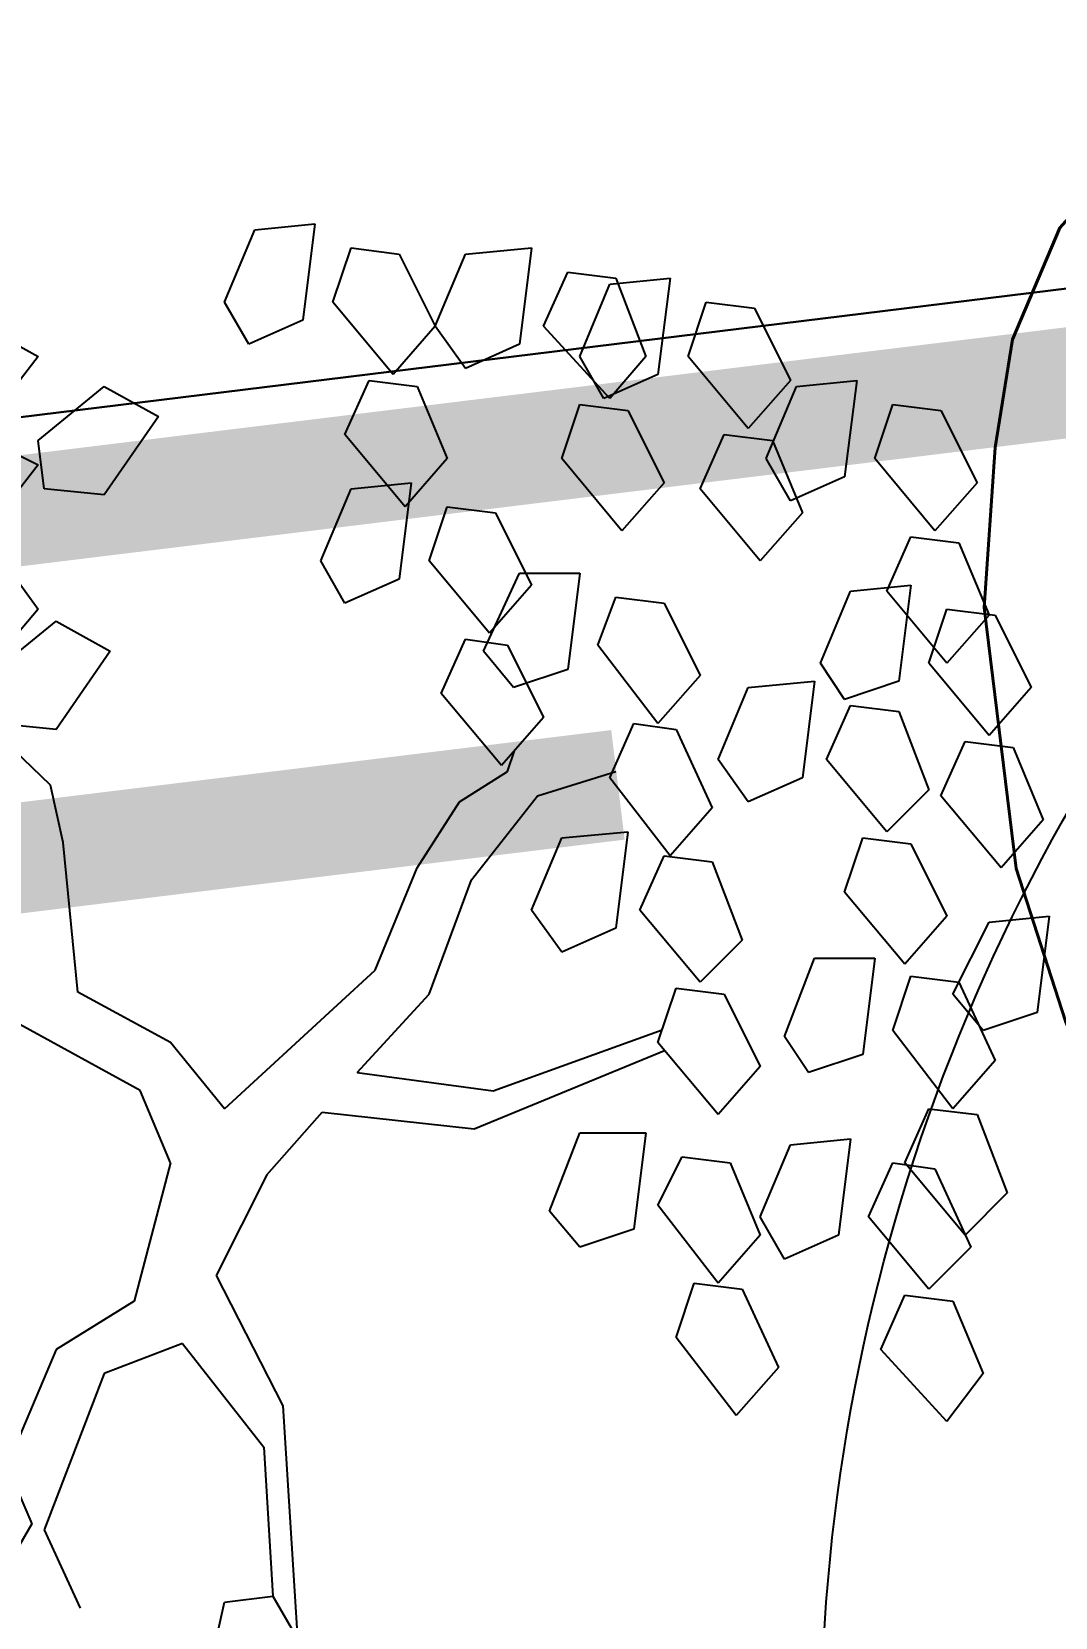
# Model space of a CAD drawing. Extents: x -809667 to 586099, y 3084146 to 3634412.
# Drawn here: x 381232.625 to 381234.248, y 3086096.311 to 3086098.825 of the extents above; entities that cross this region are included whole.
import ezdxf

# ---------------------------------------------------------------- set-up
doc = ezdxf.new("R2010")
doc.units = 0
doc.header["$LTSCALE"] = 0.5
for name, color, linetype in [('DIM-照明', 3, 'CONTINUOUS'), ('WIRE-照明', 1, 'CONTINUOUS'), ('WIRE-通讯', 4, 'CONTINUOUS'), ('乔木', 84, 'CONTINUOUS'), ('文字', 7, 'CONTINUOUS')]:
    doc.layers.add(name, color=color, linetype=linetype)
doc.styles.add('_TEL_DIM', font='SIMPLEX', dxfattribs={"width": 0.8, "height": 3.5, "bigfont": 'HZTXT'})

# ---------------------------------------------------------------- blocks, each defined once
blk = doc.blocks.new('幌伞枫')
at = {"layer": '乔木', "color": 0}
for p, q in [((-9.5, 965.9), (27.2, 1054)), ((27.2, 1054), (100.6, 1061.3)), ((100.6, 1061.3), (85.9, 943.9)), ((122.6, 965.9), (144.7, 1032)), ((144.7, 1032), (203.4, 1024.6)), ((284.1, 1024.6), (364.9, 1032)), ((364.9, 1032), (350.2, 914.5)), ((203.4, 1024.6), (247.4, 936.5)), ((247.4, 936.5), (284.1, 1024.6)), ((379.5, 936.5), (408.9, 1002.6)), ((408.9, 1002.6), (467.6, 995.3)), ((423.6, 899.8), (460.3, 987.9)), ((460.3, 987.9), (533.7, 995.3)), ((467.6, 995.3), (504.3, 899.8)), ((533.7, 995.3), (519, 877.8)), ((19.9, 914.5), (-9.5, 965.9)), ((196, 877.8), (122.6, 965.9)), ((555.7, 899.8), (577.7, 965.9)), ((577.7, 965.9), (636.5, 958.6)), ((636.5, 958.6), (680.5, 870.5)), ((-303.1, 936.5), (-237, 899.8)), ((85.9, 943.9), (19.9, 914.5)), ((247.4, 936.5), (196, 877.8)), ((284.1, 885.2), (247.4, 936.5)), ((460.3, 848.5), (379.5, 936.5)), ((350.2, 914.5), (284.1, 885.2)), ((-237, 899.8), (-310.4, 804.4)), ((453, 848.5), (423.6, 899.8)), ((504.3, 899.8), (460.3, 848.5)), ((629.1, 811.8), (555.7, 899.8)), ((137.3, 804.4), (166.7, 870.5)), ((166.7, 870.5), (225.4, 863.1)), ((519, 877.8), (453, 848.5)), ((680.5, 870.5), (629.1, 811.8)), ((687.8, 863.1), (761.3, 870.5)), ((761.3, 870.5), (746.6, 753)), ((-237, 797.1), (-156.3, 863.1)), ((-156.3, 863.1), (-90.2, 826.4)), ((225.4, 863.1), (262.1, 775.1)), ((651.1, 775.1), (687.8, 863.1)), ((401.6, 775.1), (423.6, 841.1)), ((423.6, 841.1), (482.3, 833.8)), ((482.3, 833.8), (526.4, 745.7)), ((783.3, 775.1), (805.3, 841.1)), ((805.3, 841.1), (864, 833.8)), ((864, 833.8), (908.1, 745.7)), ((-90.2, 826.4), (-156.3, 731)), ((-310.4, 804.4), (-237, 767.7)), ((-229.7, 738.4), (-237, 797.1)), ((210.7, 716.3), (137.3, 804.4)), ((570.4, 738.4), (599.8, 804.4)), ((599.8, 804.4), (658.5, 797.1)), ((658.5, 797.1), (695.2, 709)), ((262.1, 775.1), (210.7, 716.3)), ((475, 687), (401.6, 775.1)), ((680.5, 723.7), (651.1, 775.1)), ((856.7, 687), (783.3, 775.1)), ((-237, 767.7), (-310.4, 672.3)), ((-156.3, 731), (-229.7, 738.4)), ((108, 650.3), (144.7, 738.4)), ((144.7, 738.4), (218.1, 745.7)), ((218.1, 745.7), (203.4, 628.2)), ((526.4, 745.7), (475, 687)), ((643.8, 650.3), (570.4, 738.4)), ((746.6, 753), (680.5, 723.7)), ((908.1, 745.7), (856.7, 687)), ((240.1, 650.3), (262.1, 716.3)), ((262.1, 716.3), (320.8, 709)), ((320.8, 709), (364.9, 620.9)), ((695.2, 709), (643.8, 650.3)), ((798, 613.6), (827.3, 679.6)), ((827.3, 679.6), (886, 672.3)), ((886, 672.3), (922.7, 584.2)), ((-273.7, 642.9), (-237, 591.5)), ((137.3, 598.9), (108, 650.3)), ((313.5, 562.2), (240.1, 650.3)), ((203.4, 628.2), (137.3, 598.9)), ((306.1, 540.2), (350.2, 635.6)), ((364.9, 620.9), (313.5, 562.2)), ((350.2, 635.6), (423.6, 635.6)), ((423.6, 635.6), (408.9, 518.1)), ((753.9, 613.6), (827.3, 620.9)), ((827.3, 620.9), (812.6, 503.5)), ((445.6, 547.5), (467.6, 606.2)), ((467.6, 606.2), (526.4, 598.9)), ((717.2, 525.5), (753.9, 613.6)), ((871.4, 525.5), (798, 613.6)), ((-237, 591.5), (-273.7, 547.5)), ((526.4, 598.9), (570.4, 510.8)), ((849.3, 525.5), (871.4, 591.5)), ((871.4, 591.5), (930.1, 584.2)), ((922.7, 584.2), (871.4, 525.5)), ((930.1, 584.2), (974.1, 496.1)), ((-295.8, 510.8), (-215, 576.9)), ((-215, 576.9), (-149, 540.2)), ((254.8, 488.8), (284.1, 554.8)), ((284.1, 554.8), (335.5, 547.5)), ((335.5, 547.5), (379.5, 459.4)), ((519, 452.1), (445.6, 547.5)), ((-149, 540.2), (-215, 444.7)), ((342.8, 496.1), (306.1, 540.2)), ((746.6, 481.4), (717.2, 525.5)), ((922.7, 437.4), (849.3, 525.5)), ((408.9, 518.1), (342.8, 496.1)), ((570.4, 510.8), (519, 452.1)), ((629.1, 496.1), (709.9, 503.5)), ((709.9, 503.5), (695.2, 386)), ((812.6, 503.5), (746.6, 481.4)), ((328.2, 400.7), (254.8, 488.8)), ((592.4, 408), (629.1, 496.1)), ((974.1, 496.1), (922.7, 437.4)), ((724.5, 408), (753.9, 474.1)), ((753.9, 474.1), (812.6, 466.8)), ((812.6, 466.8), (849.3, 371.3)), ((-221.9, 376.9), (-310.5, 462.2)), ((-215, 444.7), (-288.4, 452.1)), ((379.5, 459.4), (328.2, 400.7)), ((460.3, 386), (489.7, 452.1)), ((489.7, 452.1), (541, 444.7)), ((541, 444.7), (585.1, 349.3)), ((864, 364), (893.4, 430.1)), ((893.4, 430.1), (952.1, 422.7)), ((335.5, 393.4), (344, 418.8)), ((629.1, 356.7), (592.4, 408)), ((798, 320), (724.5, 408)), ((952.1, 422.7), (988.8, 334.6)), ((276.8, 356.7), (335.5, 393.4)), ((372.2, 364), (467.6, 393.4)), ((-206.4, 307), (-221.9, 376.9)), ((533.7, 290.6), (460.3, 386)), ((695.2, 386), (629.1, 356.7)), ((849.3, 371.3), (798, 320)), ((225.4, 275.9), (276.8, 356.7)), ((291.5, 261.2), (372.2, 364)), ((585.1, 349.3), (533.7, 290.6)), ((937.4, 275.9), (864, 364)), ((988.8, 334.6), (937.4, 275.9)), ((364.9, 224.5), (401.6, 312.6)), ((401.6, 312.6), (482.3, 320)), ((482.3, 320), (467.6, 202.5)), ((746.6, 246.5), (768.6, 312.6)), ((768.6, 312.6), (827.3, 305.3)), ((-188.4, 124.2), (-206.4, 307)), ((497, 224.5), (526.4, 290.6)), ((526.4, 290.6), (585.1, 283.3)), ((827.3, 305.3), (871.4, 217.2)), ((174, 151.1), (225.4, 275.9)), ((585.1, 283.3), (621.8, 187.8)), ((240.1, 121.8), (291.5, 261.2)), ((820, 158.5), (746.6, 246.5)), ((401.6, 173.1), (364.9, 224.5)), ((570.4, 136.4), (497, 224.5)), ((871.4, 217.2), (820, 158.5)), ((922.7, 209.8), (996.1, 217.2)), ((996.1, 217.2), (981.5, 99.7)), ((467.6, 202.5), (401.6, 173.1)), ((878.7, 121.8), (922.7, 209.8)), ((621.8, 187.8), (570.4, 136.4)), ((673.2, 70.4), (709.9, 165.8)), ((709.9, 165.8), (783.3, 165.8)), ((783.3, 165.8), (768.6, 48.4)), ((-9.5, -17.7), (174, 151.1)), ((805.3, 77.7), (827.3, 143.8)), ((827.3, 143.8), (886, 136.4)), ((886, 136.4), (930.1, 41)), ((-75.6, 63), (-188.4, 124.2)), ((152, 26.3), (240.1, 121.8)), ((519, 63), (541, 129.1)), ((541, 129.1), (599.8, 121.8)), ((599.8, 121.8), (643.8, 33.7)), ((915.4, 77.7), (878.7, 121.8)), ((981.5, 99.7), (915.4, 77.7)), ((-112.3, 4.3), (-259.1, 85.1)), ((318.1, 4.2), (524.2, 78.5)), ((878.7, -17.7), (805.3, 77.7)), ((-9.5, -17.7), (-75.6, 63)), ((592.4, -25), (519, 63)), ((702.5, 26.3), (673.2, 70.4)), ((294.8, -42.4), (527, 53.4)), ((768.6, 48.4), (702.5, 26.3)), ((930.1, 41), (878.7, -17.7)), ((152, 26.3), (318.1, 4.2)), ((643.8, 33.7), (592.4, -25)), ((-75.6, -83.8), (-112.3, 4.3)), ((-9.5, -17.7), (-9.5, -17.7)), ((-9.5, -17.7), (-9.5, -17.7)), ((-9.5, -17.7), (-9.5, -17.7)), ((-9.5, -17.7), (-9.5, -17.7)), ((-9.5, -17.7), (-9.5, -17.7)), ((-9.5, -17.7), (-9.5, -17.7)), ((-9.5, -17.7), (-9.5, -17.7)), ((-9.5, -17.7), (-9.5, -17.7)), ((-9.5, -17.7), (-9.5, -17.7)), ((-9.5, -17.7), (-9.5, -17.7)), ((-9.5, -17.7), (-9.5, -17.7)), ((-9.5, -17.7), (-9.5, -17.7)), ((-9.5, -17.7), (-9.5, -17.7)), ((-9.5, -17.7), (-9.5, -17.7)), ((-9.5, -17.7), (-9.5, -17.7)), ((-9.5, -17.7), (-9.5, -17.7)), ((-9.5, -17.7), (-9.5, -17.7)), ((-9.5, -17.7), (-9.5, -17.7)), ((-9.5, -17.7), (-9.5, -17.7)), ((-9.5, -17.7), (-9.5, -17.7)), ((-9.5, -17.7), (-9.5, -17.7)), ((-9.5, -17.7), (-9.5, -17.7)), ((-9.5, -17.7), (-9.5, -17.7)), ((-9.5, -17.7), (-9.5, -17.7)), ((-9.5, -17.7), (-9.5, -17.7)), ((-9.5, -17.7), (-9.5, -17.7)), ((-9.5, -17.7), (-9.5, -17.7)), ((-9.5, -17.7), (-9.5, -17.7)), ((-9.5, -17.7), (-9.5, -17.7)), ((-9.5, -17.7), (-9.5, -17.7)), ((-9.5, -17.7), (-9.5, -17.7)), ((-9.5, -17.7), (-9.5, -17.7)), ((-9.5, -17.7), (-9.5, -17.7)), ((-9.5, -17.7), (-9.5, -17.7)), ((-9.5, -17.7), (-9.5, -17.7)), ((-9.5, -17.7), (-9.5, -17.7)), ((-9.5, -17.7), (-9.5, -17.7)), ((-9.5, -17.7), (-9.5, -17.7)), ((-9.5, -17.7), (-9.5, -17.7)), ((-9.5, -17.7), (-9.5, -17.7)), ((820, -83.8), (849.3, -17.7)), ((849.3, -17.7), (908.1, -25)), ((41.9, -98.5), (109.5, -21.8)), ((109.5, -21.8), (294.8, -42.4)), ((908.1, -25), (944.8, -120.5)), ((386.9, -142.5), (423.6, -47.1)), ((423.6, -47.1), (504.3, -47.1)), ((504.3, -47.1), (489.7, -164.5)), ((680.5, -61.7), (753.9, -54.4)), ((753.9, -54.4), (739.2, -171.9)), ((519, -135.2), (548.4, -76.4)), ((548.4, -76.4), (607.1, -83.8)), ((643.8, -149.8), (680.5, -61.7)), ((-75.6, -83.8), (-119.6, -252.6)), ((607.1, -83.8), (643.8, -171.9)), ((775.9, -149.8), (805.3, -83.8)), ((805.3, -83.8), (856.7, -91.1)), ((893.4, -171.9), (820, -83.8)), ((856.7, -91.1), (900.7, -186.5)), ((41.9, -98.5), (-19.6, -221.3)), ((592.4, -230.6), (519, -135.2)), ((944.8, -120.5), (893.4, -171.9)), ((423.6, -186.5), (386.9, -142.5)), ((673.2, -201.2), (643.8, -149.8)), ((849.3, -237.9), (775.9, -149.8)), ((489.7, -164.5), (423.6, -186.5)), ((643.8, -171.9), (592.4, -230.6)), ((739.2, -171.9), (673.2, -201.2)), ((900.7, -186.5), (849.3, -237.9)), ((-19.6, -221.3), (61.7, -380.2)), ((541, -296.6), (563.1, -230.6)), ((563.1, -230.6), (621.8, -237.9)), ((621.8, -237.9), (665.8, -333.3)), ((790.6, -311.3), (820, -245.3)), ((820, -245.3), (878.7, -252.6)), ((-119.6, -252.6), (-215, -311.3)), ((878.7, -252.6), (915.4, -340.7)), ((-60.9, -304), (-156.3, -340.7)), ((-60.9, -304), (38.4, -430.7)), ((614.4, -392.1), (541, -296.6)), ((-215, -311.3), (-285.1, -477)), ((871.4, -399.4), (790.6, -311.3)), ((-156.3, -340.7), (-229.7, -531.5)), ((665.8, -333.3), (614.4, -392.1)), ((915.4, -340.7), (871.4, -399.4)), ((61.7, -380.2), (79.4, -664.1)), ((38.4, -430.7), (49.2, -612.3)), ((-266.4, -472.8), (-244.4, -524.2)), ((-244.4, -524.2), (-295.8, -612.3)), ((-229.7, -531.5), (-185.7, -627)), ((-9.5, -619.6), (49.2, -612.3)), ((49.2, -612.3), (100.6, -700.4)), ((-24.2, -685.7), (-9.5, -619.6))]:
    blk.add_line(p, q, dxfattribs=at)
blk = doc.blocks.new('23424')
at = {"layer": '文字', "color": 8, "linetype": 'Continuous'}
blk.add_line((381964.589, 3087624.2402), (381995.3569, 3087628.0229), dxfattribs=at)
at = {"layer": '文字', "color": 8, "linetype": 'Continuous', "flags": 128}
blk.add_lwpolyline([(382040.1822, 3087637.3164), (382006.6697, 3087629.4832, -0.026829), (382005.4027, 3087629.2579), (381966.6892, 3087624.4984)], format="xyb", dxfattribs=at)
at = {"layer": '文字', "color": 8, "linetype": 'Continuous'}
blk.add_lwpolyline([(381985.1961, 3087620.669, -0.293685), (381979.991, 3087622.2326, -0.394124), (381980.7603, 3087626.2283, -0.394124)], format="xyb", dxfattribs=at)
blk.add_open_spline([(381968.675, 3087621.7591), (381969.5351, 3087622.4083), (381972.9151, 3087624.432), (381978.5198, 3087624.8334), (381980.2763, 3087622.6554), (381980.7726, 3087622.2899)], degree=3, knots=[5.079382, 5.079382, 5.079382, 5.079382, 8.300034, 16.526304, 17.285813, 17.285813, 17.285813, 17.285813], dxfattribs=at)
at = {"layer": '文字', "color": 8, "linetype": 'Continuous', "xscale": 0.0013, "yscale": 0.0013, "zscale": 0.0013}
blk.add_blockref('幌伞枫', (381978.6013, 3087624.848), dxfattribs=at)

msp = doc.modelspace()

# ---------------------------------------------------------------- linework, layer by layer
at = {"layer": 'WIRE-照明', "linetype": 'Continuous', "const_width": 0.175}
msp.add_lwpolyline([(381212.7764, 3086095.0897), (381233.5544, 3086097.6308)], dxfattribs=at)
at = {"layer": 'WIRE-通讯', "linetype": 'Continuous', "const_width": 0.175}
msp.add_lwpolyline([(381213.3339, 3086095.7083), (381251.4916, 3086100.3749)], dxfattribs=at)

# ---------------------------------------------------------------- block references
at = {"layer": '文字', "color": 8, "linetype": 'Continuous'}
msp.add_blockref('23424', (-745.6581, -1527.7076), dxfattribs=at)

# ---------------------------------------------------------------- texts
at = {"layer": 'DIM-照明', "linetype": 'Continuous', "style": '_TEL_DIM', "width": 0.64}
msp.add_text('QD', height=1.75, rotation=6.9727, dxfattribs=at).set_placement((381234.1238, 3086096.819))

doc.saveas('drawing.dxf')
